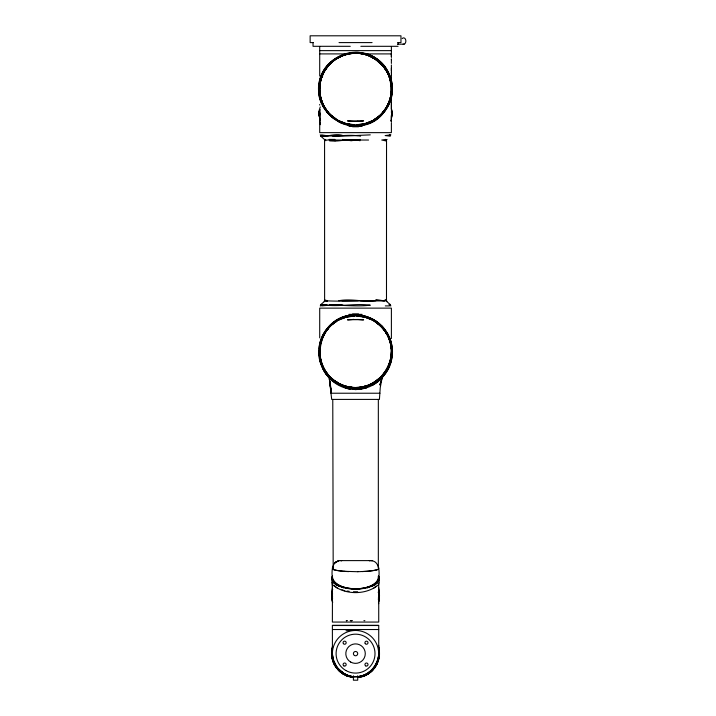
<?xml version="1.0" encoding="UTF-8"?>
<svg xmlns="http://www.w3.org/2000/svg" width="716" height="716" viewBox="0 0 716 716"><rect width="100%" height="100%" fill="white"/><g stroke="black" fill="none" stroke-linecap="round" stroke-linejoin="round"><path stroke-width="1.07" d="M319.712 76.075L319.712 46.612M332.376 588.65L332.376 584.453M332.376 585.276L332.385 582.135M378.728 645.519L378.71 652.831L378.728 646.118M378.37 592.043A23.172 23.172 0 0 1 378.71 595.963L378.728 603.642M378.728 587.675L378.71 594.978L378.719 591.228M378.728 589.877L378.728 588.275M385.306 305.902L389.459 305.902L390.327 304.595L386.488 301.338L386.533 140.739L385.781 139.423M391.392 108.922L391.392 104.205M391.392 103.525L391.392 102.853M378.728 595.846L378.37 598.37M391.392 46.612L391.375 56.877M378.728 603.311L378.728 622.061L332.376 622.061L332.439 596.231A26.895 24.613 -0.1 0 1 332.448 594.02M378.728 596.007L378.719 596.159A26.886 24.613 0.1 0 0 378.379 591.837M332.394 598.692L332.394 598.102M320.947 79.736C326.308 56.278 357.365 45.144 376.392 59.911C393.191 71.233 396.458 97.17 382.881 112.251L384.975 109.53M378.719 654.12L378.728 653.574L378.558 654.361M320.365 118.91L318.96 115.652L318.942 112.412M321.556 100.419L322.8 103.632C318.539 94.145 318.718 82.841 323.274 73.488M389.549 340.351L388.305 337.138C392.556 346.616 392.395 357.937 387.83 367.281M330.022 114.229L327.695 111.615A37.438 36.435 -7.5 0 1 323.874 105.834A37.572 36.597 -11.7 0 1 321.233 99.408A37.912 36.919 -11.3 0 1 319.882 92.57C318.978 83.432 321.761 74.034 327.445 66.839A35.997 35.209 -2.2 0 1 335.142 59.598L341.416 56.134A35.496 34.816 0.4 0 1 351.914 53.405M381.082 326.541L385.476 331.973L388.027 336.538A37.733 36.749 -11 0 1 390.721 344.781C392.744 354.921 390.077 365.831 383.66 373.931A35.997 35.209 -2.2 0 1 375.963 381.172M319.712 89.07L319.882 85.607A37.339 36.382 -8.2 0 1 322.379 75.502C325.503 67.904 331.284 61.469 338.507 57.54A35.299 34.637 0.6 0 1 355.548 53.208C373.725 52.966 390.462 68.315 391.205 86.564M391.392 351.699L391.222 355.163A37.33 36.373 -8.2 0 1 388.725 365.267L387.249 368.427A36.48 35.621 -4.3 0 1 381.046 376.885L372.597 383.23M331.132 392.198L329.36 378.809L331.687 399.412L379.417 399.412L380.25 387.642L382.219 377.162L379.865 385.047L382.308 377.198M378.281 576.228C379.462 592.812 333.745 592.705 332.493 577.186M326.129 331.24L328.223 328.519C309.285 348.764 324.178 385.799 351.842 387.347M374.638 119.697L380.518 114.784M319.229 85.983L319.667 82.895M319.963 80.836C323.748 61.836 344.244 48.715 363.075 53.082M319.229 348.611C320.034 324.464 347.994 307.934 369.635 317.743C379.82 321.914 387.839 330.89 390.873 341.469C399.206 366.583 373.976 394.346 348.03 387.687M391.733 93.187L390.846 99.363L389.871 101.323M392.028 91.129C393.764 74.885 382.192 58.748 366.717 54.04L370.217 55.356M332.564 589.08L331.606 595.784L332.564 602.487L331.615 595.81L332.555 589.098M391.733 355.816L390.846 361.992L389.871 363.952M392.028 353.758C393.907 334.82 378.12 316.83 359.334 315.13M320.777 304.595L321.69 305.902C337.809 304.005 354.098 307.128 370.288 305.195C354.107 303.047 338.167 307.441 322.209 304.595L320.24 305.902L321.162 305.195L320.777 304.595L324.616 301.338L324.572 140.739L325.324 139.423M320.016 347.018L320.625 343.653M390.48 97.116L391.088 93.751M321.09 79.199C317.886 90.529 320.58 103.283 328.223 112.251M321.135 361.732A36.874 35.934 8.1 0 0 323.668 368.105C327.489 375.426 333.835 381.36 341.416 384.635A35.505 34.816 -0.3 0 0 351.914 387.365C382.362 391.992 404.459 351.332 382.881 328.519M320.329 122.651A37.751 8.485 2.1 0 1 319.712 121.022L320.383 119.465M378.728 578.233C373.376 592.329 337.728 592.329 332.376 578.233M332.555 575.798L331.714 579.683L334.238 583.442M390.014 361.571L390.157 361.034M332.609 589.349L331.615 595.81L332.627 602.272M332.609 647.192C330.747 652.876 331.589 659.248 334.238 664.546M378.478 602.272L379.489 595.81L378.54 589.098M320.258 106.926L318.781 111.687L320.258 116.457M391.437 114.551L392.323 111.687L391.437 108.832M379.498 581.768L378.54 584.721C366.404 595.238 344.7 595.238 332.564 584.721L331.606 581.768M320.276 114.605L319.712 111.49L320.329 109.638M332.072 576.613C330.461 580.175 333.826 583.513 336.726 585.133M388.305 103.632L389.549 100.419M321.556 340.351L322.8 337.138M319.148 111.624L319.497 110.738M375.676 664.627L376.75 662.273M376.867 664.546L379.39 655.883L378.54 646.942C382.711 660.734 372.159 676.808 357.517 677.327M354.205 124.79A33.75 30.752 0 0 0 359.575 124.593A34.037 31.012 0 0 0 364.856 123.635C380.348 119.814 391.903 104.42 391.285 88.498M378.2 323.918L372.266 319.989L364.847 317.143A34.046 31.003 0 0 0 356.899 315.989A33.876 30.869 0 0 0 343.698 317.904C314.378 327.176 311.218 372.732 341.102 384.501M385.951 109.172C366.198 142.994 312.176 120.673 319.184 83.674C323.086 48.24 376.732 40.749 389.504 74.983C399.251 96.338 383.257 124.092 359.575 125.336M387.419 368.856C382.335 380.805 369.188 387.866 356.559 388.34M323.9 335.374L324.787 333.629M321.752 77.686L322.719 75.798M323.131 73.793C327.892 63.805 337.343 56.304 348.164 53.995M387.974 366.977C383.212 376.965 373.761 384.465 362.94 386.774M325.852 140.739L320.777 136.174L321.69 134.868C334.632 137.588 347.663 133.776 360.578 136.174M375.721 666.542L374.379 668.431M324.106 301.338L325.145 300.031L327.293 300.738M324.966 70.383L329.655 64.288M386.139 370.387L381.449 376.482M381.055 114.247L385.468 108.814A37.697 36.695 8.4 0 0 390.712 95.989A37.787 36.793 9.7 0 0 391.392 89.07L389.889 78.787A37.053 36.122 7.3 0 0 387.258 72.334M330.049 326.514L325.637 331.955A37.697 36.695 8.4 0 0 320.392 344.781A37.778 36.793 9.7 0 0 319.712 351.699L320.383 358.6A37.205 36.221 9.8 0 0 322.388 365.258L323.856 368.427A36.507 35.657 4 0 0 330.049 376.893L335.482 381.395A35.478 34.807 -0.6 0 0 345.031 385.978A35.2 34.493 -0.1 0 0 355.548 387.535L361.312 387.079L366.932 385.691M388.94 304.595L390.864 305.902L389.835 305.195L390.327 304.595M385.817 139.423L381.735 140.032L385.298 140.739L387.07 139.423M376.867 583.442L379.39 579.683L378.54 575.798M372.848 670.194L371.139 671.814M330.586 325.986L336.52 321.162M378.943 116.225L373.492 120.091M332.161 324.545L333.853 323.176M378.809 116.341L378.164 116.878M373.877 588.015L376.16 586.082M366.279 674.168C373.457 670.65 378.719 660.77 378.719 653.977A26.886 24.613 0.1 0 0 378.379 649.68M332.94 323.892L336.565 321.278A35.37 34.377 5.4 0 0 334.972 322.397L334.291 322.844M331.866 62.176L334.712 59.911M376.392 380.858L379.238 378.594M374.566 119.563L377.663 117.281M376.151 118.4L374.558 119.456M389.835 135.575L390.864 134.868L385.145 135.575L390.327 136.174L389.415 134.868M369.259 673.264L367.227 674.535M372.678 385.163L377.967 381.646M374.379 585.133C377.296 583.442 380.599 580.282 379.033 576.613M334.73 322.531L337.612 320.679M368.695 672.369L370.342 671.313M375.954 381.163L369.689 384.635M365.223 674.606L366.825 673.756M337.8 57.933L341.102 56.269M370.002 384.501L373.305 382.836M371.139 586.601L375.721 584.31M365.509 123.429L372.374 120.637M338.731 320.133L345.595 317.34M365.062 675.6L358.009 677.443M369.044 122.239L366.708 123.071M342.06 318.53L344.396 317.698M367.227 587.782L372.848 585.894M365.715 388.054L355.548 389.611L358.85 389.074M362.117 675.546L359.808 676.217C370.512 674.159 378.191 664.43 378.728 653.627L378.728 653.592A23.172 23.172 0 0 1 343.966 673.693A23.172 23.172 0 0 1 343.966 633.562A23.172 23.172 0 0 1 378.728 653.627L378.728 653.44M332.833 136.174C345.416 136.022 357.776 135.431 370.288 134.868M360.103 139.423L351.207 140.739L342.517 139.423M344.172 55.078L349.793 53.691L355.548 53.226A35.182 34.484 -0.1 0 1 366.064 54.81A35.487 34.824 -0.6 0 1 375.632 59.365L383.391 66.498L387.249 72.343M343.009 135.575C335.697 132.872 328.214 136.89 320.777 136.174M384.626 300.738L375.891 300.031L384.626 300.738C364.766 300.183 344.584 301.83 324.518 300.738L327.23 301.338M361.052 388.725L366.556 387.83M364.211 123.582L356.81 124.763L359.316 124.593M346.893 317.188L354.295 316.007L351.789 316.177M369.259 587.227C360.336 589.698 350.768 589.698 341.845 587.227M326.344 304.595L321.269 305.195L327.91 305.195M342.615 54.702L344.656 54.479M346.016 630.778L358.877 629.803M357.696 591.738L353.409 591.738M338.74 300.738C351.126 298.321 363.603 302.313 375.981 300.738M353.015 121.299L363.603 120.897L357.15 121.371M362.735 315.649C334.515 308.873 310.064 340.225 321.591 365.786C335.795 402.419 395.518 391.025 392.028 349.641M357.418 677.39C371.89 676.862 382.997 660.957 378.495 647.192M357.669 676.701L353.552 676.718M329.02 135.575L322.209 136.174L320.24 134.868M353.955 319.399L347.493 319.873L358.09 319.47M362.189 126.401L348.978 126.401M348.916 314.369L362.126 314.369M357.83 571.717L366.476 571.323A23.243 2.927 -0.4 0 0 373.439 570.536M341.174 304.595L329.02 305.195L332.833 304.595L341.174 304.595L343.009 305.195M365.062 588.248L355.548 589.098L346.043 588.248M364.865 620.665L363.907 620.665M397.577 44.213L404.119 44.159M357.821 571.717L344.629 571.323M358.242 121.281L347.493 120.897L352.899 121.29M352.863 319.488L363.612 319.873L358.233 319.479M378.728 629.525L354.322 629.525M313.277 42.593L310.135 42.593L310.135 35.8L400.969 35.8L400.969 42.593L397.836 42.593M339.026 42.593L372.078 42.593M350.267 46.307L313.035 46.307L313.035 42.593M360.837 46.307L398.069 46.307M319.712 50.63L391.392 50.63M319.721 53.906L347.439 53.906M363.835 53.906L391.384 53.906L391.375 54.676L391.366 53.906M352.576 126.768L358.573 126.768M321.269 135.575L358.107 135.575M325.225 140.032L368.588 140.032M385.298 140.739L386.533 140.739M386.452 300.031L384.85 300.031L386.998 301.338M341.98 300.738L358.206 300.738M360.372 300.738L386.586 300.738L385.96 300.031M352.532 314.002L358.528 314.002M331.141 393.227L379.963 393.227M378.728 578.197C379.614 571.95 379.516 561.004 370.969 560.61L340.145 560.61C331.508 561.076 331.553 571.887 332.376 578.197M332.376 567.663L333.379 567.663M378.272 567.663L378.728 567.663M333.182 568.065L332.77 399.412M332.439 625.31L378.666 625.31M332.528 629.525L354.42 629.525M355.297 389.522L352.523 389.083M352.782 124.978L353.051 125.005A34.547 31.361 0 0 1 350.527 124.7L348.03 124.324A33.813 30.546 0.3 0 1 345.882 123.841L343.179 122.982M351.771 124.593L354.295 124.763L346.893 123.582M359.334 316.177L356.81 316.007L364.211 317.188M337.558 121.129C361.168 135.718 395.232 114.73 392.028 87.012M353.686 677.39L346.043 675.6M370.969 560.61L372.311 560.744M346.974 591.04L349.122 591.273M366.449 54.479L368.498 54.711M352.532 125.461C340.583 124.665 328.483 117.451 323.686 106.228M359.575 315.434C316.329 309.697 302.841 373.922 344.387 386.73L340.888 385.414M361.589 315.684C372.025 317.233 382.425 323.802 386.926 333.558M355.548 388.466C342.597 388.099 328.913 381.18 323.686 368.856M353.588 677.327C338.937 676.808 328.384 660.716 332.564 646.924C330.497 654.245 332.072 662.407 336.726 668.431M360.273 315.98L363.075 316.445M350.5 388.797L345.452 388.072L349.909 389.074M348.37 125.121L351.771 125.64M353.095 677.443L346.401 675.752L341.845 673.264M341.568 122.749L355.548 125.533M355.548 315.237L369.537 318.02M335.312 140.739L329.074 139.423L334.963 139.423L329.53 140.739C339.778 142.386 349.963 137.409 360.023 140.739M346.974 674.696L344.826 674.168L337.227 667.813L333.423 660.519L332.385 654.066A26.895 24.613 -0.1 0 1 332.448 651.873M365.214 316.946L367.926 317.788M338.256 585.894L343.877 587.782M348.987 675.546L351.296 676.217C340.592 674.159 332.913 664.43 332.376 653.627M342.087 122.248L345.631 123.438M365.473 317.331L369.017 318.522M341.98 589.76L344.826 590.807M347.197 675.242L346.24 674.848M335.383 584.31L339.966 586.601M338.731 120.637L344.432 123.08M366.673 317.689L372.374 320.133M369.635 317.743L373.546 319.64M369.689 56.134L375.954 59.607L383.66 66.839A36.874 35.979 5.7 0 1 388.842 75.806A36.865 35.925 8 0 1 389.969 79.037M370.002 56.269L376.795 60.198M331.562 116.932L341.469 123.027M345.076 674.177L342.669 672.897A23.342 23.154 -4 0 0 344.584 674.06A23.243 23.055 -3.5 0 1 342.678 672.897L344.629 674.069M337.075 119.778L337.612 120.091M373.492 320.679L374.029 320.992M343.877 674.535L338.256 670.194M334.309 380.572C340.485 384.984 347.949 387.463 355.548 387.544A35.308 34.645 0.6 0 0 372.606 383.239M373.546 57.003L376.661 58.972M334.435 381.798L337.558 383.758M340.762 671.313L342.409 672.369M332.161 116.225L338.838 120.78L346.258 123.626A34.037 31.012 0 0 0 354.169 124.799M341.559 672.226L343.385 673.47M375.99 321.144L379.543 323.838M332.985 116.914L334.721 118.238M376.374 322.531L378.415 324.097M326.594 111.732L335.115 119.626M378.675 324.312C377.788 323.569 379.838 325.297 378.325 324.026M332.51 116.52L332.018 116.099M334.184 585.446L337.227 588.015M330.586 114.784C347.833 128.594 324.187 110.747 324.321 106.648L326.129 109.53M380.518 325.986C363.415 312.373 386.345 329.423 386.783 334.121L384.975 331.24M339.966 671.814L335.383 666.542M379.543 61.209L382.165 63.697M328.939 377.072L331.562 379.561M336.681 381.673L338.024 382.962M379.238 62.176L381.816 64.682M329.288 376.088L331.866 378.594M381.565 325.717L384.51 329.038M322.8 105.771L329.539 115.043M384.51 66.409L386.559 69.309M324.545 371.461L326.594 374.361M386.112 70.025L384.224 67.286L385.029 68.468M324.992 370.745L326.881 373.475M384.125 67.438L386.139 70.383M324.966 370.387L326.979 373.331M320.535 118.928L319.488 117.343L318.79 114.041M386.13 331.293L388.305 334.99M320.231 99.3L324.975 109.467M387.419 71.913C366.735 30.734 303.879 61.308 321.582 103.113M389.871 76.818L390.846 78.778L391.733 84.953M322.71 104.267L320.258 99.363L319.963 97.304M389.379 338.462L390.846 341.407L391.733 347.582M322.71 366.896L320.258 361.992L319.229 354.787M334.354 662.273L335.428 664.627M332.403 596.142L332.376 595.981A23.172 23.172 0 0 1 332.51 593.331M389.522 337.657L390.873 341.469M389.2 76.719L390.157 79.736M320.947 361.034L321.905 364.05M378.495 589.349L379.489 595.81L378.54 602.469L379.498 595.784L378.54 589.08M320.079 123.358L320.446 124.709M332.376 595.784L332.546 596.518L332.439 595.784M390.641 344.387L390.82 345.327M320.285 95.443L320.455 96.383M330.443 384.447L329.888 381.324L331.266 393.227L330.541 385.548M319.372 93.187L319.667 95.246M332.439 653.627L332.546 654.361M329.27 378.146L331.123 392.153M391.294 349.077L391.222 348.2A37.903 36.91 -11.6 0 0 389.871 341.362A37.832 36.829 -7.5 0 0 388.69 338.095A37.438 36.444 -8.3 0 0 387.222 334.945A37.42 36.418 -7.6 0 0 383.391 329.145M319.757 90.825L319.882 92.57A37.742 36.758 -10.7 0 0 323.068 104.232A37.384 36.391 -8.5 0 0 327.695 111.615M332.376 595.972L332.376 596.007A23.225 23.225 0 0 0 332.448 598.218M332.376 589.017L332.439 594.101L332.376 589.877M391.375 54.846L391.384 57.226M391.384 64.977L391.392 70.902M391.384 58.828L391.384 60.216L391.384 59.491M391.384 60.824L391.384 63.402M391.392 68.136L391.392 72.763M391.392 99.882L391.392 100.544M391.392 72.629L391.392 75.261M332.376 588.874L332.376 589.742M332.376 588.588L332.376 590.288M332.376 646.432L332.439 651.945L332.376 625.515L378.728 625.515L378.728 645.805M398.069 42.593L398.069 44.455M391.392 74.903L391.392 77.552M391.392 93.152L391.392 110.336M391.392 122.66L391.392 132.639L319.712 132.639L319.712 122.597M391.392 338.516L391.392 308.131L319.712 308.131L319.712 337.854M378.728 583.656L378.728 587.961M378.334 399.412L378.334 566.947M357.714 675.77L357.714 680.2L353.391 680.2L353.391 675.77M332.376 583.656L332.376 589.196M319.712 104.429L319.712 105.073M319.712 116.654L319.712 121.022A37.787 8.467 2.2 0 0 320.464 122.642M332.573 598.585A23.163 23.163 0 0 1 332.537 593.654M378.773 595.954A23.225 23.225 0 0 1 378.612 598.576M332.958 568.074A23.342 2.882 -0.6 0 1 333.558 567.797M362.278 571.565A23.342 2.918 -0.5 0 0 378.567 568.934L378.612 568.352A23.342 2.962 0.4 0 0 378.299 568.065A23.601 2.945 0.5 0 1 378.603 568.352L378.612 568.934A23.601 2.954 -0.5 0 1 376.965 569.775M348.701 571.61A23.342 2.962 0.4 0 1 332.51 568.934L332.493 568.352L332.493 568.934A23.601 2.954 0.5 0 0 334.139 569.775A23.503 2.891 0.6 0 0 337.737 570.536M344.665 571.314A23.243 2.927 0.5 0 1 337.684 570.536M376.885 569.775A23.503 2.891 -0.6 0 1 373.358 570.527M332.842 568.065A23.601 2.945 -0.5 0 1 333.396 567.788M378.558 593.591A23.109 23.109 0 0 1 378.558 597.976M389.638 364.748A35.845 35.845 0 0 1 322.531 367.621M321.788 365.715A35.845 35.845 0 0 1 320.643 361.813M323.543 335.723A41.277 37.456 -0.1 0 1 324.446 334.041M385.682 332.43A40.991 37.151 0.8 0 1 386.667 334.041M327.731 329.127A37.447 36.444 7.7 0 0 321.788 339.697L320.777 343.036A37.76 36.776 8.6 0 0 319.703 351.699A37.626 36.65 8.7 0 0 321.144 361.732M358.063 315.586A33.589 30.86 -0.5 0 1 360.3 315.801M363.03 316.615A34.252 30.636 1 0 1 365.16 317.116M369.689 384.644A35.514 34.842 0.4 0 1 359.19 387.365M383.373 111.642A37.429 36.418 7.6 0 0 389.316 101.063L390.327 97.734A37.751 36.767 8.9 0 0 391.401 89.07M389.96 79.037A37.626 36.659 8.7 0 1 391.392 89.07M359.19 53.405A35.487 34.798 -0.3 0 1 369.689 56.125M402.213 38.566A3.186 2.246 -90 0 1 405.811 40.347A3.186 2.246 -90 0 1 403.117 44.159M320.383 114.963A42.53 17.882 -0.3 0 1 319.721 111.49M391.392 111.49A42.396 17.802 -0.1 0 1 391.357 112.358M319.712 121.022A37.626 8.395 2 0 1 320.329 119.509M391.392 115.562L391.294 121.622L391.392 115.562M392.314 114.041L391.616 117.343L392.314 114.041L391.607 110.738L392.314 114.041M378.666 595.784L378.558 596.518L378.728 595.757M377.162 661.987L376.741 662.998L377.162 661.987M336.162 561.881L334.73 562.964L338.793 560.744L336.162 561.881M372.025 585.59L371.425 585.858L373.125 585.088L372.025 585.59M364.865 674.848L363.907 675.242L364.865 674.848M368.489 586.86L367.72 587.093L369.546 586.547L368.489 586.86M360.757 676.208L359.047 676.539L360.757 676.208M341.783 560.61L340.807 560.691L341.809 560.61M346.714 620.656L346.24 620.665L347.197 620.665L346.714 620.656M352.057 620.674L350.348 620.638L352.057 620.674M369.322 560.61L370.127 560.717L369.322 560.61M382.156 64.825L379.883 62.552L382.156 64.825M329.808 376.795L328.948 375.945L331.222 378.218L329.808 376.795M334.354 662.998L334.041 662.246L334.354 662.998M391.392 121.022L391.222 120.234L391.392 121.022M332.403 594.361L332.394 593.43L332.403 594.361M378.719 599.614L378.71 598.692L378.719 599.614M391.384 96.606L391.375 95.631L391.392 98.199L391.384 96.606M345.819 670.489A19.466 19.466 0 0 0 375.014 653.627A19.466 19.466 0 0 0 345.819 636.775A19.466 19.466 0 0 0 345.819 670.489M350.688 662.058A9.729 9.729 0 0 0 365.285 653.627A9.729 9.729 0 0 0 350.688 645.197A9.729 9.729 0 0 0 350.688 662.058M343.859 665.889A1.548 1.548 0 0 0 346.177 664.555A1.548 1.548 0 0 0 343.859 663.213A1.548 1.548 0 0 0 343.859 665.889M365.706 665.889A1.548 1.548 0 0 0 368.024 664.555A1.548 1.548 0 0 0 365.706 663.213A1.548 1.548 0 0 0 365.706 665.889M365.25 643.648A1.548 1.548 0 0 0 367.899 643.299A1.548 1.548 0 0 0 366.27 641.169A1.548 1.548 0 0 0 365.25 643.648M343.403 643.648A1.548 1.548 0 0 0 346.052 643.299A1.548 1.548 0 0 0 344.423 641.169A1.548 1.548 0 0 0 343.403 643.648M354.474 655.498A2.166 2.166 0 0 0 357.714 653.627A2.166 2.166 0 0 0 354.474 651.757A2.166 2.166 0 0 0 354.474 655.498M378.424 599.731A23.163 23.163 0 0 0 378.46 592.338A23.136 23.136 0 0 1 378.415 599.731"/></g></svg>
